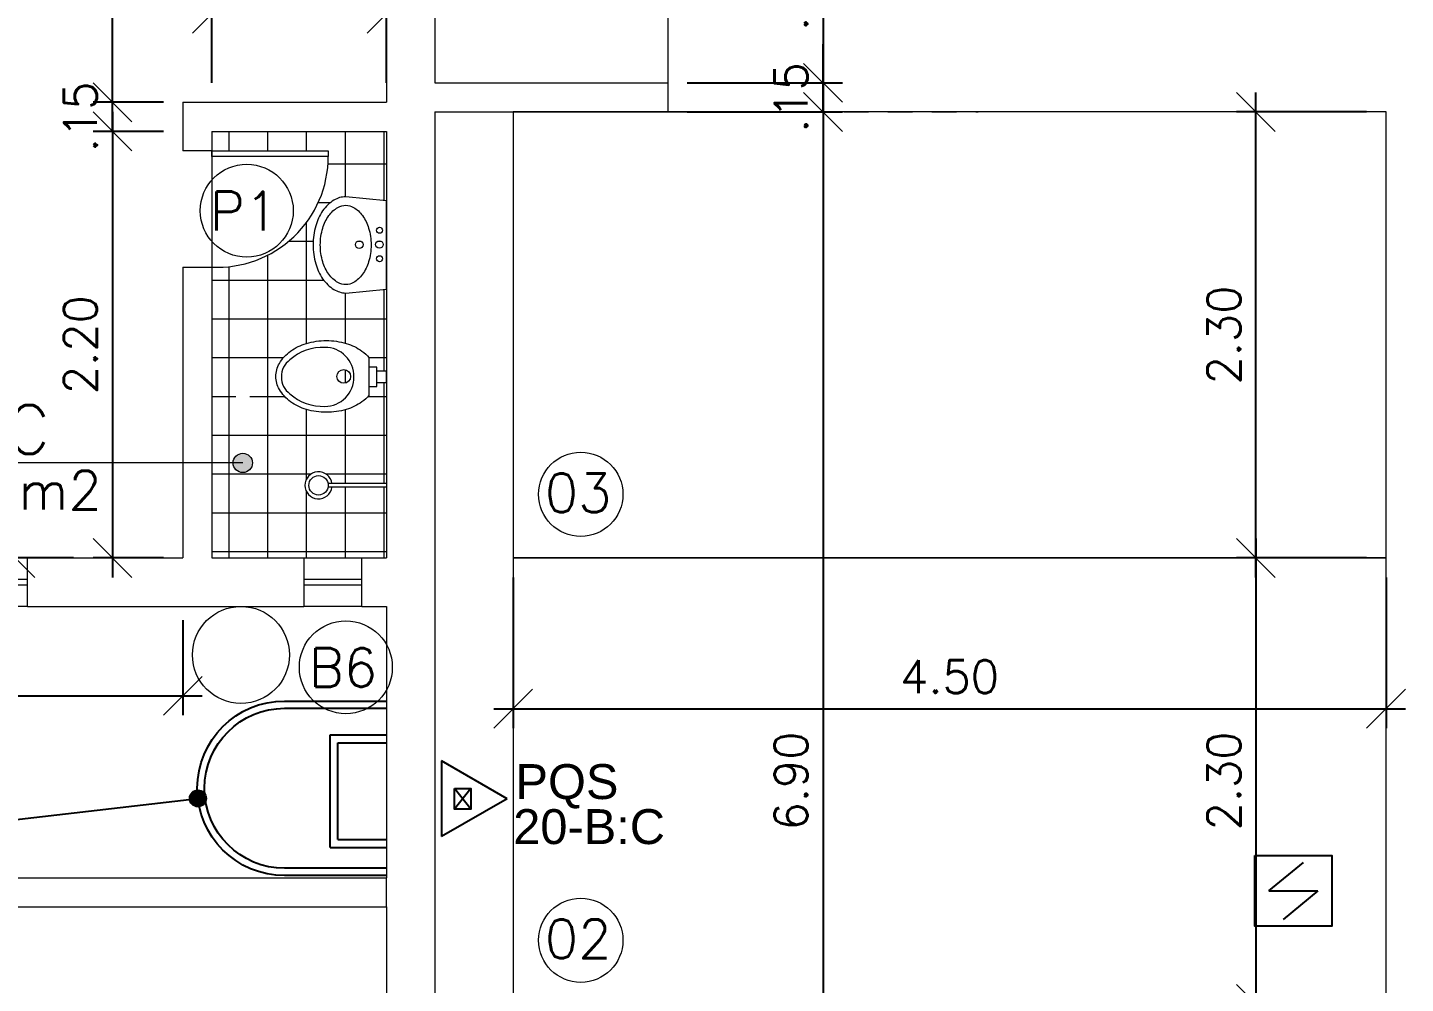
# Model space of a CAD drawing. Header units: millimetres. Extents: x 521 to 1055, y 261 to 520.
# Drawn here: x 599.42 to 606.53, y 459.77 to 464.7 of the extents above; entities that cross this region are included whole.
import ezdxf
from ezdxf.enums import TextEntityAlignment as Align

# ---------------------------------------------------------------- set-up
doc = ezdxf.new("R2010")
doc.units = ezdxf.units.MM
doc.linetypes.add('CONTINU', pattern=[0])
doc.linetypes.add('HIDDEN', pattern=[9.524999999999999, 6.35, -3.175])
doc.layers.add('0.1', color=8, linetype='Continuous', lineweight=13)
doc.layers.add('ppci', color=8, linetype='Continuous')
doc.styles.add('ROMANS', font='romans')
doc.styles.get("Standard").update_dxf_attribs({"font": 'romans.shx'})
doc.styles.add('STYLE1', font='sanss___.ttf')
doc.dimstyles.new('Fares Eng - 50', dxfattribs={"dimscale": 2, "dimtxt": 0.085, "dimasz": 0.1, "dimexe": 0.05, "dimexo": 0.05, "dimgap": 0.04, "dimtad": 1, "dimzin": 4, "dimdsep": 46, "dimtxsty": 'ROMANS', "dimblk1": 'OBLIQUE', "dimblk2": 'OBLIQUE', "dimsah": 1, "dimcen": 0.05, "dimdle": 0.05, "dimclrd": 8, "dimclre": 8, "dimclrt": 8, "dimaunit": 1, "dimadec": 0, "dimazin": 0, "dimtfac": 1, "dimtix": 1, "dimtmove": 2, "dimatfit": 0, "dimldrblk": 'OPEN90', "dimfxl": 1, "dimtolj": 1, "dimtzin": 0, "dimarcsym": 0})

# ---------------------------------------------------------------- blocks, each defined once
blk = doc.blocks.new('P60')
at = {"color": 252}
blk.add_lwpolyline([(-0.6000000000000227, 0.05960000000008298), (0, 0.05960000000008298), (0, 0.03000000000000114), (-0.6000000000000227, 0.03000000000000114)], close=True, dxfattribs=at)
at = {"color": 8}
blk.add_arc((-0.02886986666674457, 0.05960000000008306), 0.5711301333332781, 87.10253993610587, 180, dxfattribs=at)
blk = doc.blocks.new('Chuveiro')
at = {"lineweight": -2}
for p, q in [((-0.28, 1.387778780781446e-17), (-0.3010102051443369, 1.387778780781446e-17)), ((4.849927926610932e-18, 0), (-0.28, 1.387778780781446e-17)), ((-0.28, -0.01999999999999956), (-0.3010102051443369, -0.01999999999999955)), ((3.625321590366143e-18, -0.01999999999999957), (-0.28, -0.01999999999999956))]:
    blk.add_line(p, q, dxfattribs=at)
at = {"color": 8, "lineweight": -2}
blk.add_circle((-0.3500000000000001, -0.009999999999997983), 0.05, dxfattribs=at)
at = {"lineweight": -2}
blk.add_arc((-0.3500000000000001, -0.009999999999997983), 0.07, 8.213210701738145, 351.7867892982619, dxfattribs=at)
blk = doc.blocks.new('Vaso')
for points in [[(0.02999999999997272, -0.04999999999995453), (0.02999999999997272, 0), (-0.02999999999997272, 0), (-0.02999999999997272, -0.04999999999995453)], [(0.04999999999995453, -0.09000000000014552), (0.04999999999995453, -0.04999999999995453), (-0.04999999999995453, -0.04999999999995453), (-0.04999999999995453, -0.09000000000014552)]]:
    blk.add_lwpolyline(points)
for points in [[(0.1828955200001019, -0.3100000000001728, -0.071776), (0.1680402599999979, -0.4129498500001318, -0.083144), (0.128710270000056, -0.4938477600001079, -0.106699), (0.06516211000007388, -0.5518467399999736, -0.132564), (-0.002104480000070907, -0.5700000000001637, -0.132564), (-0.06937106999998832, -0.5518467399999736, -0.106699), (-0.1329192299999704, -0.4938477600001079, -0.083144), (-0.1722492199999124, -0.4129498500001318, -0.071776), (-0.1871044800000163, -0.3100000000001728, -0.071776), (-0.1722492199999124, -0.2070501499999864, -0.083144), (-0.1329192299999704, -0.1261522400000104, -0.060171), (-0.09999999999990905, -0.09000000000014552), (0.09579103999999461, -0.09000000000014552, -0.060171), (0.128710270000056, -0.1261522400000104, -0.083144), (0.1680402599999979, -0.2070501499999864, -0.071776)], [(-0.08763701527800549, -0.4972033683313839, 0.2473999053505774), (0, -0.5413053001348089, 0.2473999053505774), (0.08763701527800549, -0.4972033683313839, 0.1978584598758542), (0.1521044799999345, -0.3175259839795217, 0.4183289460701766), (0, -0.1675407474929216, 0.4183289460701766), (-0.1521044799999345, -0.3175259839795217, 0.1978584598758542)]]:
    blk.add_lwpolyline(points, format="xyb", close=True)
blk.add_circle((-0.002104480000070907, -0.2200259839794398), 0.03525)
blk = doc.blocks.new('Cuba-emp')
blk.add_lwpolyline([(0.2100034834991149, 0.2482008336621746), (-7.105427357601002e-15, 0.227407372452717), (7.105427357601002e-15, -0.227407372452717), (0.2100034834991291, -0.2482008336621604, 0.1378156270121392), (0.2705880087187396, -0.2311785380375015, 0.1070411790707005), (0.3288221515426883, -0.1757097620058969, 0.0807505460992588), (0.3644727820534435, -0.09904874869174485, 0.06864280771685904), (0.3780384553094791, -0.0007008336622078559, 0.06864280771690003), (0.3644727820534364, 0.09764708136732558, 0.08075054609930853), (0.3288221515426741, 0.1743080946814768, 0.10704117907071), (0.2705880087187253, 0.2297768707130761, 0.1157522192348251), (0.2100034834991149, 0.2482008336621746)], format="xyb")
blk.add_lwpolyline([(0.2100034834991149, 0.2045185337481215, -0.1318273881114975), (0.2501415417997279, 0.1937487812531433, -0.1066332451029667), (0.2967372728202164, 0.1514795764228545, -0.08348179435471227), (0.328253700616866, 0.08706086194230345, -0.0722322283218027), (0.3408968663839005, 1.243449787580175e-14, -0.07223222832186973), (0.3282537006168731, -0.08706086194227858, -0.08348179435460365), (0.2967372728202307, -0.1514795764226058, -0.106633245102999), (0.2501415417997421, -0.1937487812531256, -0.1318273881114998), (0.2100034834991291, -0.2045185337481072, -0.1318273881114848), (0.1698654251985161, -0.1937487812531282, -0.1066332451030064), (0.1232696941780276, -0.151479576422612, -0.08348179435461947), (0.09175326638137804, -0.08706086194228746, -0.07223222832185378), (0.07911010061422985, 3.552713678800501e-15, -0.07223222832187323), (0.09175326638137093, 0.08706086194229457, -0.08348179435457351), (0.1232696941780134, 0.15147957642262, -0.1066332451030294), (0.1698654251985019, 0.1937487812531398, -0.1318273881114961)], format="xyb", close=True)
for centre, radius in [((0.03578416458526235, 0.0710594457912066), 0.01546869292730512), ((0.03651954001270497, -0.002319139823612204), 0.0193358661591314), ((0.03651954001270497, -0.002319139823612204), 0.0193358661591314), ((0.1402810526510621, -0.001433449959218791), 0.01977531766275002), ((0.03578416458526945, -0.07569772543820363), 0.01546869292730512)]:
    blk.add_circle(centre, radius)
blk = doc.blocks.new('ÁREA')
for p in [(4.97462945148186e-05, 0.003761569252461072), (0, 0)]:
    blk.add_attdef('COMPARTIMENTO', text='', height=0.0025).set_placement(p, align=Align.CENTER)
at = {"color": 1}
for p in [(-4.97462945148186e-05, -0.003761569252461072), (-9.94925890296372e-05, -0.007523138504922144)]:
    blk.add_attdef('ÁREA', text='', height=0.002, dxfattribs=at).set_placement(p, align=Align.CENTER)
blk = doc.blocks.new('_OBLIQUE')
at = {"color": 0, "linetype": 'ByBlock'}
blk.add_line((-0.5, -0.5), (0.5, 0.5), dxfattribs=at)
blk = doc.blocks.new('*D2941')
at = {"layer": '0.1', "color": 8, "linetype": 'CONTINU', "lineweight": -2, "transparency": 16777216}
for p, q in [((603.523689596042, 465.416921684354), (603.523689596042, 464.3169216843539)), ((602.8232697461762, 465.3169216843539), (603.623689596042, 465.3169216843539)), ((602.8232697461762, 464.416921684354), (603.623689596042, 464.416921684354))]:
    blk.add_line(p, q, dxfattribs=at)
at = {"layer": 'DEFPOINTS', "color": 0, "linetype": 'CONTINU', "lineweight": -2, "transparency": 16777216}
for p in [(602.7232697461761, 465.3169216843539), (602.7232697461761, 464.416921684354), (603.523689596042, 464.416921684354)]:
    blk.add_point(p, dxfattribs=at)
at = {"layer": '0.1', "color": 8, "linetype": 'CONTINU', "lineweight": -2, "transparency": 16777216, "xscale": 0.2, "yscale": 0.2, "zscale": 0.2}
for p, rotation in [((603.523689596042, 465.3169216843539), 90), ((603.523689596042, 464.416921684354), 270)]:
    blk.add_blockref('_OBLIQUE', p, dxfattribs=dict(at, rotation=rotation))
at = {"layer": '0.1', "color": 8, "linetype": 'CONTINU', "transparency": 16777216, "insert": (603.3586895960419, 464.866921684354), "char_height": 0.17, "attachment_point": 5, "rotation": 90, "style": 'ROMANS'}
blk.add_mtext('\\A1;.90', dxfattribs=at)
blk = doc.blocks.new('_Open90')
at = {"color": 0, "linetype": 'ByBlock', "lineweight": -2}
for p, q in [((-0.5, 0.5), (0, 0)), ((0, 0), (-1, 0)), ((0, 0), (-0.5, -0.5))]:
    blk.add_line(p, q, dxfattribs=at)
blk = doc.blocks.new('*D2942')
at = {"layer": '0.1', "color": 8, "linetype": 'CONTINU', "lineweight": -2, "transparency": 16777216}
for p, q in [((599.8606842677232, 464.2669216843545), (599.8606842677232, 461.8669216843539)), ((600.1232697461764, 464.1669216843545), (599.7606842677231, 464.1669216843545)), ((600.1232697461763, 461.966921684354), (599.7606842677231, 461.966921684354))]:
    blk.add_line(p, q, dxfattribs=at)
at = {"layer": 'DEFPOINTS', "color": 0, "linetype": 'CONTINU', "lineweight": -2, "transparency": 16777216}
for p in [(600.2232697461765, 464.1669216843545), (599.8606842677232, 461.966921684354), (600.2232697461764, 461.966921684354)]:
    blk.add_point(p, dxfattribs=at)
at = {"layer": '0.1', "color": 8, "linetype": 'CONTINU', "lineweight": -2, "transparency": 16777216, "xscale": 0.2, "yscale": 0.2, "zscale": 0.2}
for p, rotation in [((599.8606842677232, 464.1669216843545), 90), ((599.8606842677232, 461.966921684354), 270)]:
    blk.add_blockref('_OBLIQUE', p, dxfattribs=dict(at, rotation=rotation))
at = {"layer": '0.1', "color": 8, "linetype": 'CONTINU', "transparency": 16777216, "insert": (599.6956842677231, 463.0669216843543), "char_height": 0.17, "attachment_point": 5, "rotation": 90, "style": 'ROMANS'}
blk.add_mtext('\\A1;2.20', dxfattribs=at)
blk = doc.blocks.new('*D2943')
at = {"layer": '0.1', "color": 8, "linetype": 'CONTINU', "lineweight": -2, "transparency": 16777216}
for p, q in [((599.8606842677232, 464.3169216843539), (599.8606842677232, 464.5169216843539)), ((600.1232697461763, 464.3169216843539), (599.7606842677231, 464.3169216843539)), ((599.8606842677232, 464.1669216843545), (599.8606842677232, 464.3169216843539)), ((600.1232697461764, 464.1669216843545), (599.7606842677231, 464.1669216843545)), ((599.8606842677232, 464.1669216843545), (599.8606842677232, 463.9669216843545))]:
    blk.add_line(p, q, dxfattribs=at)
at = {"layer": 'DEFPOINTS', "color": 0, "linetype": 'CONTINU', "lineweight": -2, "transparency": 16777216}
for p in [(599.8606842677232, 464.3169216843539), (600.2232697461764, 464.3169216843539), (600.2232697461765, 464.1669216843545)]:
    blk.add_point(p, dxfattribs=at)
at = {"layer": '0.1', "color": 8, "linetype": 'CONTINU', "lineweight": -2, "transparency": 16777216, "xscale": 0.2, "yscale": 0.2, "zscale": 0.2}
for p, rotation in [((599.8606842677232, 464.3169216843539), 270), ((599.8606842677232, 464.1669216843545), 90)]:
    blk.add_blockref('_OBLIQUE', p, dxfattribs=dict(at, rotation=rotation))
at = {"layer": '0.1', "color": 8, "linetype": 'CONTINU', "transparency": 16777216, "insert": (599.6956842677231, 464.2419216843543), "char_height": 0.17, "attachment_point": 5, "rotation": 90, "style": 'ROMANS'}
blk.add_mtext('\\A1;.15', dxfattribs=at)
blk = doc.blocks.new('*D2944')
at = {"layer": '0.1', "color": 8, "linetype": 'CONTINU', "lineweight": -2, "transparency": 16777216}
for p, q in [((599.8606842677232, 464.2169216843539), (599.8606842677232, 467.066921684354)), ((600.1232697461762, 466.966921684354), (599.7606842677231, 466.966921684354)), ((600.1232697461763, 464.3169216843539), (599.7606842677231, 464.3169216843539))]:
    blk.add_line(p, q, dxfattribs=at)
at = {"layer": 'DEFPOINTS', "color": 0, "linetype": 'CONTINU', "lineweight": -2, "transparency": 16777216}
for p in [(599.8606842677232, 466.966921684354), (600.2232697461762, 466.966921684354), (600.2232697461764, 464.3169216843539)]:
    blk.add_point(p, dxfattribs=at)
at = {"layer": '0.1', "color": 8, "linetype": 'CONTINU', "lineweight": -2, "transparency": 16777216, "xscale": 0.2, "yscale": 0.2, "zscale": 0.2}
for p, rotation in [((599.8606842677232, 466.966921684354), 90), ((599.8606842677232, 464.3169216843539), 270)]:
    blk.add_blockref('_OBLIQUE', p, dxfattribs=dict(at, rotation=rotation))
at = {"layer": '0.1', "color": 8, "linetype": 'CONTINU', "transparency": 16777216, "insert": (599.6956842677231, 465.641921684354), "char_height": 0.17, "attachment_point": 5, "rotation": 90, "style": 'ROMANS'}
blk.add_mtext('\\A1;2.65', dxfattribs=at)
blk = doc.blocks.new('*D2652')
at = {"layer": '0.1', "color": 8, "linetype": 'CONTINU', "lineweight": -2, "transparency": 16777216}
for p, q in [((599.3614415315419, 461.8669216843539), (599.3614415315419, 467.066921684354)), ((599.6600275148743, 466.966921684354), (599.2614415315419, 466.966921684354)), ((599.6606842677231, 461.966921684354), (599.2614415315419, 461.966921684354))]:
    blk.add_line(p, q, dxfattribs=at)
at = {"layer": 'DEFPOINTS', "color": 0, "linetype": 'CONTINU', "lineweight": -2, "transparency": 16777216}
for p in [(599.3614415315419, 466.966921684354), (599.7600275148743, 466.966921684354), (599.7606842677231, 461.966921684354)]:
    blk.add_point(p, dxfattribs=at)
at = {"layer": '0.1', "color": 8, "linetype": 'CONTINU', "lineweight": -2, "transparency": 16777216, "xscale": 0.2, "yscale": 0.2, "zscale": 0.2}
for p, rotation in [((599.3614415315419, 466.966921684354), 90), ((599.3614415315419, 461.966921684354), 270)]:
    blk.add_blockref('_OBLIQUE', p, dxfattribs=dict(at, rotation=rotation))
at = {"layer": '0.1', "color": 8, "linetype": 'CONTINU', "transparency": 16777216, "insert": (599.1964415315418, 464.4669216843541), "char_height": 0.17, "attachment_point": 5, "rotation": 90, "style": 'ROMANS'}
blk.add_mtext('\\A1;5.00', dxfattribs=at)
blk = doc.blocks.new('*D2661')
at = {"layer": '0.1', "color": 8, "linetype": 'CONTINU', "lineweight": -2, "transparency": 16777216}
for p, q in [((596.073269746176, 461.6464047591991), (596.073269746176, 461.1558711720161)), ((600.2232697461764, 461.6464047591988), (600.2232697461764, 461.1558711720161)), ((595.973269746176, 461.2558711720161), (600.3232697461764, 461.2558711720161))]:
    blk.add_line(p, q, dxfattribs=at)
at = {"layer": 'DEFPOINTS', "color": 0, "linetype": 'CONTINU', "lineweight": -2, "transparency": 16777216}
for p in [(596.073269746176, 461.7464047591992), (600.2232697461764, 461.7464047591989), (600.2232697461764, 461.2558711720161)]:
    blk.add_point(p, dxfattribs=at)
at = {"layer": '0.1', "color": 8, "linetype": 'CONTINU', "lineweight": -2, "transparency": 16777216, "xscale": 0.2, "yscale": 0.2, "zscale": 0.2, "rotation": 180}
blk.add_blockref('_OBLIQUE', (596.073269746176, 461.2558711720161), dxfattribs=at)
at = {"layer": '0.1', "color": 8, "linetype": 'CONTINU', "lineweight": -2, "transparency": 16777216, "xscale": 0.2, "yscale": 0.2, "zscale": 0.2}
blk.add_blockref('_OBLIQUE', (600.2232697461764, 461.2558711720161), dxfattribs=at)
at = {"layer": '0.1', "color": 8, "linetype": 'CONTINU', "transparency": 16777216, "insert": (598.1482697461762, 461.4208711720161), "char_height": 0.17, "attachment_point": 5, "style": 'ROMANS'}
blk.add_mtext('\\A1;4.15', dxfattribs=at)
blk = doc.blocks.new('*D2662')
at = {"layer": '0.1', "color": 8, "linetype": 'CONTINU', "lineweight": -2, "transparency": 16777216}
for p, q in [((600.3732697461763, 464.416921684354), (600.3732697461763, 464.8733727107831)), ((601.2732697461763, 464.416921684354), (601.2732697461763, 464.8733727107831)), ((600.2732697461763, 464.7733727107831), (601.3732697461763, 464.7733727107831))]:
    blk.add_line(p, q, dxfattribs=at)
at = {"layer": 'DEFPOINTS', "color": 0, "linetype": 'CONTINU', "lineweight": -2, "transparency": 16777216}
for p in [(601.2732697461763, 464.7733727107831), (600.3732697461763, 464.3169216843539), (601.2732697461763, 464.3169216843539)]:
    blk.add_point(p, dxfattribs=at)
at = {"layer": '0.1', "color": 8, "linetype": 'CONTINU', "lineweight": -2, "transparency": 16777216, "xscale": 0.2, "yscale": 0.2, "zscale": 0.2, "rotation": 180}
blk.add_blockref('_OBLIQUE', (600.3732697461763, 464.7733727107831), dxfattribs=at)
at = {"layer": '0.1', "color": 8, "linetype": 'CONTINU', "lineweight": -2, "transparency": 16777216, "xscale": 0.2, "yscale": 0.2, "zscale": 0.2}
blk.add_blockref('_OBLIQUE', (601.2732697461763, 464.7733727107831), dxfattribs=at)
at = {"layer": '0.1', "color": 8, "linetype": 'CONTINU', "transparency": 16777216, "insert": (600.8232697461763, 464.9383727107831), "char_height": 0.17, "attachment_point": 5, "style": 'ROMANS'}
blk.add_mtext('\\A1;.90', dxfattribs=at)
blk = doc.blocks.new('*D3428')
at = {"layer": '0.1', "color": 8, "linetype": 'CONTINU', "lineweight": -2, "transparency": 16777216}
for p, q in [((603.523689596042, 464.416921684354), (603.523689596042, 464.6169216843539)), ((602.8232697461762, 464.416921684354), (603.623689596042, 464.416921684354)), ((603.523689596042, 464.2669216843541), (603.523689596042, 464.416921684354)), ((602.8232697461762, 464.2669216843541), (603.623689596042, 464.2669216843541)), ((603.523689596042, 464.2669216843541), (603.523689596042, 464.0669216843541))]:
    blk.add_line(p, q, dxfattribs=at)
at = {"layer": 'DEFPOINTS', "color": 0, "linetype": 'CONTINU', "lineweight": -2, "transparency": 16777216}
for p in [(602.7232697461761, 464.416921684354), (603.523689596042, 464.416921684354), (602.7232697461761, 464.2669216843541)]:
    blk.add_point(p, dxfattribs=at)
at = {"layer": '0.1', "color": 8, "linetype": 'CONTINU', "lineweight": -2, "transparency": 16777216, "xscale": 0.2, "yscale": 0.2, "zscale": 0.2}
for p, rotation in [((603.523689596042, 464.416921684354), 270), ((603.523689596042, 464.2669216843541), 90)]:
    blk.add_blockref('_OBLIQUE', p, dxfattribs=dict(at, rotation=rotation))
at = {"layer": '0.1', "color": 8, "linetype": 'CONTINU', "lineweight": -2, "transparency": 16777216, "insert": (603.3586895960419, 464.3419216843541), "char_height": 0.17, "attachment_point": 5, "rotation": 90, "style": 'ROMANS'}
blk.add_mtext('\\A1;.15', dxfattribs=at)
blk = doc.blocks.new('*D3429')
at = {"layer": '0.1', "color": 8, "linetype": 'CONTINU', "lineweight": -2, "transparency": 16777216}
for p, q in [((603.523689596042, 464.3669216843539), (603.523689596042, 457.2669216843541)), ((602.8232697461762, 464.2669216843539), (603.623689596042, 464.2669216843539)), ((602.8232697461759, 457.3669216843542), (603.623689596042, 457.3669216843542))]:
    blk.add_line(p, q, dxfattribs=at)
at = {"layer": 'DEFPOINTS', "color": 0, "linetype": 'CONTINU', "lineweight": -2, "transparency": 16777216}
for p in [(602.7232697461761, 464.2669216843539), (602.7232697461759, 457.3669216843542), (603.523689596042, 457.3669216843542)]:
    blk.add_point(p, dxfattribs=at)
at = {"layer": '0.1', "color": 8, "linetype": 'CONTINU', "lineweight": -2, "transparency": 16777216, "xscale": 0.2, "yscale": 0.2, "zscale": 0.2}
for p, rotation in [((603.523689596042, 464.2669216843539), 90), ((603.523689596042, 457.3669216843542), 270)]:
    blk.add_blockref('_OBLIQUE', p, dxfattribs=dict(at, rotation=rotation))
at = {"layer": '0.1', "color": 8, "linetype": 'CONTINU', "lineweight": -2, "transparency": 16777216, "insert": (603.3586895960419, 460.8169216843541), "char_height": 0.17, "attachment_point": 5, "rotation": 90, "style": 'ROMANS'}
blk.add_mtext('\\A1;6.90', dxfattribs=at)
blk = doc.blocks.new('*D3478')
at = {"layer": '0.1', "color": 8, "linetype": 'CONTINU', "lineweight": -2, "transparency": 16777216}
for p, q in [((605.7550985389589, 462.0669216843543), (605.7550985389589, 459.5669216843542)), ((606.3259985123975, 461.9669216843542), (605.6550985389589, 461.9669216843542)), ((606.3259985123975, 459.6669216843542), (605.6550985389589, 459.6669216843542))]:
    blk.add_line(p, q, dxfattribs=at)
at = {"layer": 'DEFPOINTS', "color": 0, "linetype": 'CONTINU', "lineweight": -2, "transparency": 16777216}
for p in [(606.4259985123975, 461.9669216843542), (605.7550985389589, 459.6669216843542), (606.4259985123975, 459.6669216843542)]:
    blk.add_point(p, dxfattribs=at)
at = {"layer": '0.1', "color": 8, "linetype": 'CONTINU', "lineweight": -2, "transparency": 16777216, "xscale": 0.2, "yscale": 0.2, "zscale": 0.2}
for p, rotation in [((605.7550985389589, 461.9669216843542), 90), ((605.7550985389589, 459.6669216843542), 270)]:
    blk.add_blockref('_OBLIQUE', p, dxfattribs=dict(at, rotation=rotation))
at = {"layer": '0.1', "color": 8, "linetype": 'CONTINU', "transparency": 16777216, "insert": (605.5900985389588, 460.8169216843543), "char_height": 0.17, "attachment_point": 5, "rotation": 90, "style": 'ROMANS'}
blk.add_mtext('\\A1;2.30', dxfattribs=at)
blk = doc.blocks.new('*D3479')
at = {"layer": '0.1', "color": 8, "linetype": 'CONTINU', "lineweight": -2, "transparency": 16777216}
for p, q in [((605.7550985389589, 461.8669216843542), (605.7550985389589, 464.3669216843543)), ((606.3259985123974, 464.2669216843543), (605.6550985389589, 464.2669216843543)), ((606.3259985123974, 461.9669216843542), (605.6550985389589, 461.9669216843542))]:
    blk.add_line(p, q, dxfattribs=at)
at = {"layer": 'DEFPOINTS', "color": 0, "linetype": 'CONTINU', "lineweight": -2, "transparency": 16777216}
for p in [(605.7550985389589, 464.2669216843543), (606.4259985123974, 464.2669216843543), (606.4259985123974, 461.9669216843542)]:
    blk.add_point(p, dxfattribs=at)
at = {"layer": '0.1', "color": 8, "linetype": 'CONTINU', "lineweight": -2, "transparency": 16777216, "xscale": 0.2, "yscale": 0.2, "zscale": 0.2}
for p, rotation in [((605.7550985389589, 464.2669216843543), 90), ((605.7550985389589, 461.9669216843542), 270)]:
    blk.add_blockref('_OBLIQUE', p, dxfattribs=dict(at, rotation=rotation))
at = {"layer": '0.1', "color": 8, "linetype": 'CONTINU', "transparency": 16777216, "insert": (605.5900985389588, 463.1169216843543), "char_height": 0.17, "attachment_point": 5, "rotation": 90, "style": 'ROMANS'}
blk.add_mtext('\\A1;2.30', dxfattribs=at)
blk = doc.blocks.new('*D3480')
at = {"layer": '0.1', "color": 8, "linetype": 'CONTINU', "lineweight": -2, "transparency": 16777216}
for p, q in [((601.9259985123974, 461.8669216843541), (601.9259985123974, 461.0896125436186)), ((606.4259985123975, 461.8669216843542), (606.4259985123975, 461.0896125436186)), ((601.8259985123974, 461.1896125436186), (606.5259985123976, 461.1896125436186))]:
    blk.add_line(p, q, dxfattribs=at)
at = {"layer": 'DEFPOINTS', "color": 0, "linetype": 'CONTINU', "lineweight": -2, "transparency": 16777216}
for p in [(601.9259985123974, 461.9669216843541), (606.4259985123975, 461.9669216843542), (606.4259985123975, 461.1896125436186)]:
    blk.add_point(p, dxfattribs=at)
at = {"layer": '0.1', "color": 8, "linetype": 'CONTINU', "lineweight": -2, "transparency": 16777216, "xscale": 0.2, "yscale": 0.2, "zscale": 0.2, "rotation": 180}
blk.add_blockref('_OBLIQUE', (601.9259985123974, 461.1896125436186), dxfattribs=at)
at = {"layer": '0.1', "color": 8, "linetype": 'CONTINU', "lineweight": -2, "transparency": 16777216, "xscale": 0.2, "yscale": 0.2, "zscale": 0.2}
blk.add_blockref('_OBLIQUE', (606.4259985123975, 461.1896125436186), dxfattribs=at)
at = {"layer": '0.1', "color": 8, "linetype": 'CONTINU', "transparency": 16777216, "insert": (604.1759985123974, 461.3546125436187), "char_height": 0.17, "attachment_point": 5, "style": 'ROMANS'}
blk.add_mtext('\\A1;4.50', dxfattribs=at)

msp = doc.modelspace()

# ---------------------------------------------------------------- hatches: boundary and pattern name
at = {"layer": '0.1', "linetype": 'CONTINU'}
h = msp.add_hatch(dxfattribs=at)
h.set_pattern_fill('_USER', color=8, scale=0.2, style=0, double=1, pattern_type=0)
h.set_pattern_definition([(0, (-0.7382471170010376, 0), (0, 0.2), []), (90, (-0.7382471170010376, 0), (-0.2, 1.224606353822377e-17), [])])
h.paths.add_polyline_path([(600.5732697461763, 463.4924326069567, -0.08895337691725919), (600.3732697461764, 463.4669216843538), (600.3732697461764, 463.4369216843539), (600.3732697461763, 462.7656319351503), (600.4829707312684, 462.7656319351503, -0.7283714256108017), (600.5732697461762, 462.7947332525034)])
h.paths.add_polyline_path([(600.5732697461763, 464.166921684354), (600.3732697461763, 464.166921684354), (600.3732697461763, 464.0669216843539), (600.5732697461762, 464.0669216843539)])
h.paths.add_polyline_path([(600.7232697461762, 464.166921684354), (600.5732697461762, 464.166921684354), (600.5732697461762, 464.0669216843539), (600.7232697461761, 464.0669216843539)])
h.paths.add_polyline_path([(600.7232697461761, 463.5650240380895, -0.07333622541259609), (600.5732697461762, 463.4924326069567), (600.5732697461762, 462.7947332525035, -0.1571586814985423), (600.5826484384305, 462.7656319351503, -0.1571586814985423), (600.5732697461762, 462.7365306177971), (600.5732697461762, 461.9669216843539), (600.723269746176, 461.966921684354), (600.723269746176, 462.8326965799895, -0.004434017871771672), (600.7214229068369, 462.8358053648149, -0.1325633268181289), (600.7032697461763, 462.9030716278124, -0.1325639218038377), (600.7214229068369, 462.9703382035227, -0.004434017872801728), (600.7232697461761, 462.973446988349)])
h.paths.add_polyline_path([(601.2732697461763, 464.166921684354), (600.723269746176, 464.166921684354), (600.723269746176, 464.0669216843538), (600.9732697461765, 464.0669216843538), (600.9732697461765, 464.0373216843539, -0.2483409507732922), (600.7232697461761, 463.5650240380895), (600.7232697461761, 461.966921684354), (600.8470112648106, 461.966921684354), (601.1470112648107, 461.966921684352), (601.2732697461764, 461.966921684354), (601.2732697461764, 462.3314134535786), (600.9925517784791, 462.3314134535788, -13.9282032302726), (600.9925517784791, 462.3514134535787), (601.2732697461764, 462.3514134535787), (601.2732697461764, 462.8709673041693), (601.2232697461765, 462.8709673041694), (601.2232697461764, 462.9309673041693), (601.2732697461763, 462.9309673041693)])
h.paths.add_polyline_path([(601.1132133758625, 463.5826835596649, -1), (601.1527640111881, 463.5826835596649, -1)], flags=16)
h.paths.add_polyline_path([(601.2220168886637, 463.5101906639145, -1), (601.2529542745183, 463.5101906639145, -1)], flags=16)
h.paths.add_polyline_path([(601.2174143400044, 463.5835692495293, -1), (601.2560860723227, 463.5835692495293, -1)], flags=16)
h.paths.add_polyline_path([(601.2220168886637, 463.6569478351439, -1), (601.2529542745183, 463.6569478351439, -1)], flags=16)
h.paths.add_polyline_path([(601.0884937621969, 462.9030717841694, -1), (601.0179937621969, 462.9030717841694, -1)], flags=16)
h.paths.add_polyline_path([(600.5732697461762, 462.7365306177971, -0.728371425611238), (600.4829707312684, 462.7656319351503), (600.3732697461763, 462.7656319351503), (600.3732697461763, 461.966921684354), (600.573269746176, 461.966921684354)])
edge = h.paths.add_edge_path()
edge.add_arc((600.9632699965765, 463.0822324222859), 0.3641606381167727, 253.57827486537582, 269.999960602868, ccw=False)
edge.add_arc((600.937312081665, 462.9941568810004), 0.272339538585894, 234.5667168692542, 253.57819020894982, ccw=False)
edge.add_arc((600.897623230836, 462.9383779224087), 0.2038815434230844, 210.2052823623673, 234.566721844577, ccw=False)
edge.add_arc((600.8369739142194, 462.9030717698406), 0.1337041680431917, 179.9999938597518, 210.2053114872857, ccw=False)
edge.add_arc((600.8369739142189, 462.903071798498), 0.1337041680427554, 149.7946885126584, 180.0000061401995, ccw=False)
edge.add_arc((600.897623230836, 462.8677656459298), 0.2038815434231093, 125.43327815542301, 149.7947176376327, ccw=False)
edge.add_arc((600.937312081665, 462.811986687338), 0.2723395385859037, 106.42180979105021, 125.43328313074579, ccw=False)
edge.add_arc((600.9632699965765, 462.7239111460526), 0.3641606381167628, 90.00003939713201, 106.4217251346241, ccw=False)
edge.add_arc((600.9632694957759, 462.7239111460518), 0.3641606381175685, 73.57827486539412, 89.99996060288589, ccw=False)
edge.add_arc((600.9892274106875, 462.811986687338), 0.272339538585894, 54.56671686925421, 73.57819020894982, ccw=False)
edge.add_arc((601.028915168502, 462.8677645027445), 0.2038831085607021, 40.793087039928594, 54.56665782428661, ccw=False)
edge.add_line((601.1832697461762, 463.0009673041692), (601.1832697461762, 462.8051762641693))
edge.add_arc((601.028915168502, 462.938379065594), 0.203883108560706, 305.43334217571345, 319.2069129600714, ccw=False)
edge.add_arc((600.9892274106875, 462.9941568810004), 0.2723395385859037, 286.4218097910501, 305.4332831307458, ccw=False)
edge.add_arc((600.9632694957759, 463.0822324222867), 0.3641606381175583, 270.0000393971141, 286.42172513460594, ccw=False)
edge = h.paths.add_edge_path()
edge.add_line((601.0632662626772, 463.3330492760435), (601.2732697461763, 463.353842737253))
edge.add_line((601.2732697461763, 463.353842737253), (601.2732697461763, 463.8086574821584))
edge.add_line((601.2732697461763, 463.8086574821584), (601.0632662626772, 463.8294509433679))
edge.add_arc((601.0632662626772, 463.7131257622131), 0.1163251811548207, 90, 121.387297163865)
edge.add_arc((601.1016303917507, 463.6502438843069), 0.1899861407506768, 121.3872971638434, 145.8262727550331)
edge.add_arc((601.1624136681163, 463.6089763443846), 0.2634546138324446, 145.8262727549428, 164.292866182275)
edge.add_arc((601.2585136615758, 463.5819509433685), 0.3632823707089318, 164.2928661824836, 180.0000000000896)
edge.add_arc((601.2585136615755, 463.5819509433674), 0.3632823707087027, 179.9999999999104, 195.7071338175261)
edge.add_arc((601.1624136681162, 463.5549255423512), 0.2634546138323303, 195.7071338177198, 214.1737272450608)
edge.add_arc((601.1016303917507, 463.5136580024289), 0.189986140750635, 214.1737272449527, 238.6127028361477)
edge.add_arc((601.0632662626772, 463.4507761245228), 0.1163251811548238, 238.612702836135, 270)
msp.add_hatch(color=8, dxfattribs=at).paths.add_polyline_path([(600.5826484384305, 462.4570400692241, 1), (600.4829707312684, 462.4570400692241, 1)])
at = {"layer": '0.1', "linetype": 'CONTINU', "lineweight": -2}
h = msp.add_hatch(color=8, dxfattribs=at)
h.paths.add_polyline_path([(600.260660346522, 460.7385716273203, 0.05138864706385227), (600.3429457117903, 460.7190561118124, 0.04541185596249788), (600.3436413565953, 460.7266996027692, 0.8671133782754563)])
h.paths.add_polyline_path([(600.260660346522, 460.7385716273203, 0.07117222942681149), (600.2589618257782, 460.7266996027692, 0.2110017870556018), (600.2727839796266, 460.6954042106842, 0.01140775199546902), (600.2926478174168, 460.6902117664461), (600.3013015911868, 460.7266996027692, -0.02567738254564653)])
h.paths.add_polyline_path([(600.3013015911868, 460.7266996027692), (600.2926478174168, 460.6902117664461, 0.01140775199545298), (600.3127278244393, 460.6859307797728, 0.2864761629773954), (600.3429457117903, 460.7190561118124, -0.02567738254563023)])

# ---------------------------------------------------------------- linework, layer by layer
at = {"layer": '0.1', "color": 7}
for p, q in [((601.2732697461763, 466.966921684354), (601.2732697461763, 464.3169216843539)), ((601.5232697461763, 465.316921684354), (601.5232697461763, 464.416921684354)), ((601.5232697461763, 464.416921684354), (602.723269746176, 464.4169216843539)), ((602.7232697461761, 464.416921684354), (602.7232697461761, 464.2669216843541)), ((600.2232697461764, 464.3169216843539), (600.2232697461765, 464.0669216843539)), ((600.2232697461764, 464.3169216843539), (601.2732697461763, 464.3169216843539)), ((601.5232697461763, 464.2669216843541), (602.7232697461761, 464.2669216843539)), ((601.5232697461763, 464.2669216843541), (601.5232697461762, 457.366921684354)), ((600.3732697461763, 464.166921684354), (600.3732697461763, 464.0669216843539)), ((600.3732697461763, 464.166921684354), (601.2732697461763, 464.166921684354)), ((601.2732697461763, 464.166921684354), (601.2732697461763, 461.966921684354)), ((600.3732697461763, 464.0669216843539), (600.2232697461765, 464.0669216843539)), ((600.2232697461765, 463.4669216843539), (600.3732697461764, 463.4669216843539)), ((600.2232697461765, 463.4669216843539), (600.2232697461764, 461.966921684354)), ((600.3732697461764, 463.4669216843539), (600.3732697461763, 461.966921684354)), ((599.423269746176, 461.7169216843539), (599.423269746176, 461.966921684354)), ((599.4232697461761, 461.966921684354), (600.2232697461764, 461.966921684354)), ((600.3732697461762, 461.966921684354), (600.8470112648106, 461.966921684354)), ((600.8470112648106, 461.966921684354), (600.8470112648106, 461.716921684354)), ((601.1470112648105, 461.7169216843539), (601.1470112648105, 461.966921684354)), ((601.1470112648105, 461.966921684354), (601.2732697461763, 461.966921684354)), ((599.4232697461761, 461.7169216843539), (600.8470112648106, 461.7169216843539)), ((601.1470112648105, 461.7169216843539), (601.2732697461763, 461.7169216843539)), ((601.2732697461763, 461.7169216843539), (601.2732697461763, 460.3169216843539)), ((598.1732697461763, 460.3169216843539), (601.2732697461763, 460.3169216843539)), ((598.3232697461763, 460.166921684354), (601.2732697461763, 460.166921684354)), ((601.2732697461763, 460.166921684354), (601.2732697461763, 456.8669216843541))]:
    msp.add_line(p, q, dxfattribs=at)
at = {"layer": '0.1', "color": 8}
for p, q in [((602.7232697461761, 465.3169216843539), (602.7232697461761, 464.416921684354)), ((600.3732697461763, 464.0669216843539), (600.3732697461764, 463.4669216843539)), ((597.2232697461759, 461.9669216843518), (599.423269746176, 461.9669216843523)), ((600.8470112648106, 461.9669216843519), (601.1470112648107, 461.966921684352)), ((597.2232697461759, 461.8569216843518), (599.423269746176, 461.8569216843523)), ((599.423269746176, 461.8269216843516), (597.2232697461759, 461.8269216843517)), ((600.8470112648106, 461.8569216843519), (601.1470112648107, 461.8569216843518)), ((601.1470112648107, 461.8269216843518), (600.8470112648106, 461.8269216843516)), ((599.423269746176, 461.7169216843516), (597.2232697461759, 461.7169216843517)), ((601.1470112648107, 461.7169216843518), (600.8470112648106, 461.7169216843516)), ((601.2732697461763, 460.166921684354), (601.2732697461763, 460.3169216843539))]:
    msp.add_line(p, q, dxfattribs=at)
at = {"layer": '0.1', "color": 8, "linetype": 'HIDDEN', "ltscale": 0.02}
msp.add_line((602.7232697461761, 464.266921684354), (604.3232697461765, 464.266921684354), dxfattribs=at)
at = {"layer": '0.1', "color": 8, "linetype": 'CONTINU'}
msp.add_line((600.5328095848495, 462.4570400692241), (598.7026675633681, 462.4570400692241), dxfattribs=at)
at = {"layer": '0.1', "color": 8, "linetype": 'CONTINU', "lineweight": -2}
msp.add_line((599.3367680101719, 460.6141658554925), (600.3013015911868, 460.7266996027691), dxfattribs=at)
at = {"layer": '0.1', "color": 8}
for points in [[(601.9259985123973, 464.2669216843541), (601.9259985123974, 461.9669216843541), (606.4259985123974, 461.9669216843542), (606.4259985123974, 464.2669216843543)], [(601.9259985123974, 461.9669216843541), (601.9259985123975, 459.6669216843541), (606.4259985123975, 459.6669216843542), (606.4259985123975, 461.9669216843542)]]:
    msp.add_lwpolyline(points, close=True, dxfattribs=at)
for centre, radius in [((600.5533366434606, 463.7577261138698), 0.2396438343701963), ((602.2749399288546, 462.2951400029642), 0.2172459663630447), ((601.0639457995032, 461.4032230465268), 0.2396438343701963), ((602.2749399288547, 459.9951400029642), 0.2172459663630447)]:
    msp.add_circle(centre, radius, dxfattribs=at)
at = {"layer": '0.1', "color": 8, "linetype": 'CONTINU'}
msp.add_circle((600.5328095848495, 462.4570400692241), 0.04983885358103635, dxfattribs=at)
at = {"layer": '0.1', "color": 7}
msp.add_circle((600.5232697461763, 461.4669216843539), 0.2500000000000001, dxfattribs=at)
at = {"layer": '0.1', "color": 8, "linetype": 'CONTINU', "lineweight": -2}
msp.add_circle((600.3013015911868, 460.7266996027692), 0.04233976540854201, dxfattribs=at)
at = {"layer": 'ppci', "color": 10, "linetype": 'CONTINU', "lineweight": -2}
for p, q in [((600.9832697461763, 460.4739964071356), (600.9832697461763, 461.0539964071356)), ((600.9832697461763, 461.0539964071356), (601.2732697461763, 461.0539964071356)), ((601.0232697461763, 460.5139964071357), (601.0232697461763, 461.0139964071357)), ((601.0232697461763, 461.0139964071357), (601.2732697461763, 461.0139964071357)), ((600.9832697461763, 460.4739964071356), (601.2732697461763, 460.4739964071356)), ((601.0232697461763, 460.5139964071357), (601.2732697461763, 460.5139964071357))]:
    msp.add_line(p, q, dxfattribs=at)
at = {"layer": 'ppci', "color": 10, "linetype": 'Continuous'}
for p, q in [((601.5577002847408, 460.9198486098825), (601.5577002847408, 460.5298486098824)), ((601.8954501922176, 460.7248486098823), (601.5577002847408, 460.9198486098825)), ((601.8954501922176, 460.7248486098823), (601.5577002847408, 460.5298486098824)), ((605.8216761916954, 460.2493594462985), (606.0003058107314, 460.3956727560612)), ((605.8216761916954, 460.2493594462985), (606.0749854297677, 460.2493594462985)), ((606.0749854297677, 460.2493594462985), (605.8963558107316, 460.1030461365359))]:
    msp.add_line(p, q, dxfattribs=at)
at = {"layer": 'ppci', "color": 10}
for p, q in [((601.7091139037971, 460.7782254453004), (601.6246397881227, 460.6714717744641)), ((601.7091139037971, 460.6714717744641), (601.6246397881227, 460.7782254453004))]:
    msp.add_line(p, q, dxfattribs=at)
for points in [[(601.2732697461763, 460.3288481255207), (600.7482697461764, 460.3288481255207, -1), (600.7482697461764, 461.2288481255209), (601.2732697461763, 461.2288481255209)], [(601.2732697461763, 460.3663481255209), (600.7482697461764, 460.3663481255207, -0.9999999999999999), (600.7482697461764, 461.1913481255208), (601.2732697461763, 461.1913481255208)]]:
    msp.add_lwpolyline(points, format="xyb", dxfattribs=at)
msp.add_lwpolyline([(601.6246397881227, 460.7782254453004), (601.7091139037971, 460.7782254453004), (601.7091139037971, 460.6714717744641), (601.6246397881227, 460.6714717744641)], close=True, dxfattribs=at)
at = {"layer": 'ppci', "color": 10, "linetype": 'Continuous'}
msp.add_lwpolyline([(605.7504329684883, 460.4315677428027), (606.1462286529753, 460.4315677428027), (606.1462286529753, 460.0671511497944), (605.7504329684883, 460.0671511497944)], close=True, dxfattribs=at)

# ---------------------------------------------------------------- block references
at = {"layer": '0.1', "color": 8}
for name, p, rotation in [('P60', (600.3732697461764, 464.0969216843539), 180), ('Cuba-emp', (601.2732697461763, 463.5812501097057), 180), ('Vaso', (601.2732697461763, 462.9009673041693), 270)]:
    msp.add_blockref(name, p, dxfattribs=dict(at, rotation=rotation))
ref = msp.add_blockref('ÁREA', (599.2976408293729, 462.5043248634724), dxfattribs=dict(at, xscale=133.3333333333333, yscale=133.3333333333333, zscale=133.3333333333333))
ref.add_attrib('COMPARTIMENTO', 'WC', dxfattribs={"layer": '0', "color": 3, "height": 0.25}).set_placement((599.2976408293729, 462.5043248634724), align=Align.CENTER)
ref.add_attrib('ÁREA', '1,98m2', dxfattribs={"layer": '0', "color": 1, "height": 0.2}).set_placement((599.2910079901038, 462.2163700033493), align=Align.CENTER)
msp.add_blockref('Chuveiro', (601.2732697461763, 462.3514134535787), dxfattribs=at)

# ---------------------------------------------------------------- texts
for s, p in [('P1', (600.3627284359889, 463.6562137740015)), ('03', (602.0904058622382, 462.2027019011352)), ('B6', (600.8733375920315, 461.3017107066585)), ('02', (602.0904058622383, 459.9027019011352))]:
    msp.add_text(s, height=0.2, dxfattribs=at).set_placement(p)
at = {"layer": 'ppci', "color": 10, "style": 'STYLE1'}
for s, p in [('PQS', (601.9382740403013, 460.7235424552195)), ('20-B:C', (601.9266424917847, 460.4913109585312))]:
    msp.add_text(s, height=0.18, dxfattribs=at).set_placement(p)

# ---------------------------------------------------------------- dimensions: what is measured, and where the dimension line sits
at = {"layer": '0.1', "color": 8, "linetype": 'CONTINU'}
for base, p1, p2, picture, middle in [((599.3614415315419, 466.966921684354), (599.7606842677231, 461.966921684354), (599.7600275148743, 466.966921684354), '*D2652', (599.1964415315418, 464.4669216843541)), ((599.8606842677232, 466.966921684354), (600.2232697461764, 464.3169216843539), (600.2232697461762, 466.966921684354), '*D2944', (599.6956842677231, 465.641921684354)), ((603.523689596042, 464.416921684354), (602.7232697461761, 465.3169216843539), (602.7232697461761, 464.416921684354), '*D2941', (603.3586895960419, 464.866921684354)), ((599.8606842677232, 464.3169216843539), (600.2232697461765, 464.1669216843545), (600.2232697461764, 464.3169216843539), '*D2943', (599.6956842677231, 464.2419216843543)), ((605.7550985389589, 464.2669216843543), (606.4259985123974, 461.9669216843542), (606.4259985123974, 464.2669216843543), '*D3479', (605.5900985389588, 463.1169216843543)), ((599.8606842677232, 461.966921684354), (600.2232697461765, 464.1669216843545), (600.2232697461764, 461.966921684354), '*D2942', (599.6956842677231, 463.0669216843543)), ((605.7550985389589, 459.6669216843542), (606.4259985123975, 461.9669216843542), (606.4259985123975, 459.6669216843542), '*D3478', (605.5900985389588, 460.8169216843543))]:
    dim = msp.add_linear_dim(base=base, p1=p1, p2=p2, angle=90, dimstyle='Fares Eng - 50', dxfattribs=at)
    dim.commit()
    dim.dimension.update_dxf_attribs({"geometry": picture, "text_midpoint": middle})
for base, p1, p2, picture, middle in [((601.2732697461763, 464.7733727107831), (600.3732697461763, 464.3169216843539), (601.2732697461763, 464.3169216843539), '*D2662', (600.8232697461763, 464.9383727107831)), ((606.4259985123975, 461.1896125436186), (601.9259985123974, 461.9669216843541), (606.4259985123975, 461.9669216843542), '*D3480', (604.1759985123974, 461.3546125436187)), ((600.2232697461764, 461.2558711720161), (596.073269746176, 461.7464047591992), (600.2232697461764, 461.7464047591989), '*D2661', (598.1482697461762, 461.4208711720161))]:
    dim = msp.add_linear_dim(base=base, p1=p1, p2=p2, dimstyle='Fares Eng - 50', dxfattribs=at)
    dim.commit()
    dim.dimension.update_dxf_attribs({"geometry": picture, "text_midpoint": middle})
at = {"layer": '0.1', "color": 8, "linetype": 'CONTINU', "lineweight": -2}
for base, p1, p2, picture, middle in [((603.523689596042, 464.416921684354), (602.7232697461761, 464.2669216843541), (602.7232697461761, 464.416921684354), '*D3428', (603.3586895960419, 464.3419216843541)), ((603.523689596042, 457.3669216843542), (602.7232697461761, 464.2669216843539), (602.7232697461759, 457.3669216843542), '*D3429', (603.3586895960419, 460.8169216843541))]:
    dim = msp.add_linear_dim(base=base, p1=p1, p2=p2, angle=90, dimstyle='Fares Eng - 50', dxfattribs=at)
    dim.commit()
    dim.dimension.update_dxf_attribs({"geometry": picture, "text_midpoint": middle})

doc.saveas('drawing.dxf')
